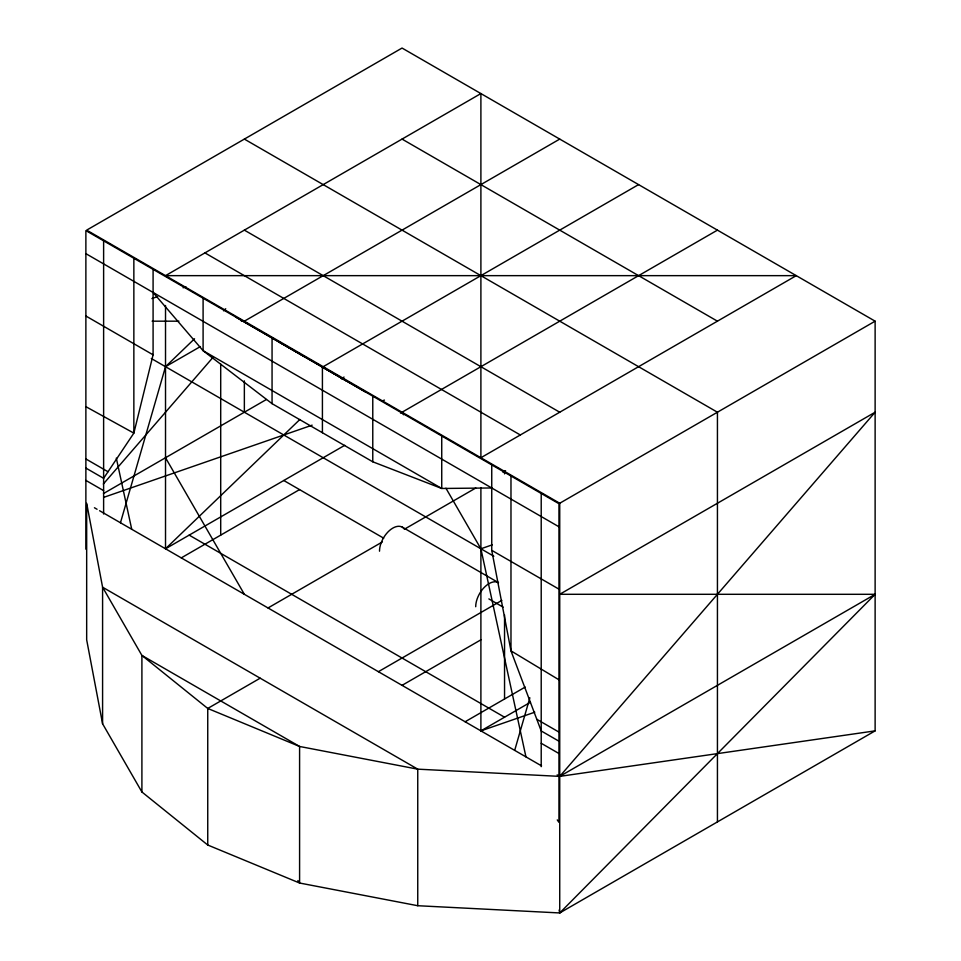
<?xml version="1.0" encoding="UTF-8"?>
<svg xmlns="http://www.w3.org/2000/svg" width="961" height="961" viewBox="0 0 961 961"><rect width="100%" height="100%" fill="white"/><g stroke="black" fill="none" stroke-linecap="round" stroke-linejoin="round"><path stroke-width="1.44" d="M153.087 269.404L153.087 354.825L133.855 433.123L103.62 478.314L85.877 468.079M120.461 522.772L165.52 366.694L194.542 338.765M514.688 750.373L529.859 697.806M103.32 484.032L213.018 357.372M86.67 503.264L102.587 587.207L141.904 655.426L207.744 708.449L299.592 746.469L417.747 769.16L559.734 776.38L875.123 412.221L559.734 594.294L875.123 594.306L559.734 912.95L417.747 905.718L299.592 883.027L207.744 845.019L141.904 791.984L102.587 723.777L86.67 639.822L86.67 504.765M223.577 310.835L225.727 308.757M165.52 305.502L165.52 548.779L299.904 419.464M341.84 379.115L343.99 377.048M165.52 366.694L200.417 346.549M559.734 139.093L244.358 321.178L241.379 321.178M103.476 493.558L266.329 399.536M323.208 366.694L638.584 184.608M165.52 548.779L344.735 445.315M400.497 413.122L717.435 230.135M181.281 557.885L299.556 489.605M268.011 607.965L382.394 541.92M475.755 488.02L404.437 529.199A18.884 10.907 -60 0 0 389.409 530.58A18.884 10.907 -60 0 0 379.511 551.194M502.987 472.295L505.582 470.794M875.123 321.178L402.046 48.05L86.67 230.135L559.734 503.252L875.123 321.178L875.123 730.865L559.734 912.95L559.11 910.031M260.167 678.19L207.744 708.449L207.744 845.019M378.394 671.691L501.846 600.409M402.046 685.349L480.896 639.822M465.124 721.759L525.223 687.055M480.896 487.587L480.896 730.865L530.472 702.239M557.14 774.89L559.734 776.38L875.123 594.306M151.898 298.583L157.568 296.613M183.095 287.771L185.929 286.786M103.692 497.366L312.145 425.158M381.625 401.085L384.46 400.1M445.94 488.224L480.896 548.779L492.236 544.851M480.896 730.865L534.784 712.197M559.734 776.38L875.123 730.865M491.744 487.972L441.736 488.476L372.772 461.797L272.059 403.656L203.095 350.693L153.087 292.456M152.126 321.178L178.902 321.178M304.241 356.555L85.877 230.592L85.877 549.199M346.477 380.952L235.637 316.962M365.685 392.076L279.146 342.104M402.046 139.093L717.435 321.178M244.358 139.093L717.435 412.221L717.435 821.907M244.358 230.135L559.734 412.221M204.933 252.899L520.321 434.973M322.415 432.726L322.415 367.066L558.954 503.708L558.954 822.316L557.26 819.901M85.877 253.656L558.954 526.784M85.877 316.013L153.087 354.825M491.744 464.92L491.744 550.341L558.954 589.141M151.297 358.489L493.822 556.239M402.311 527.133L498.495 582.666A18.884 10.907 -60 0 0 483.948 587.724A18.884 10.907 -60 0 0 475.707 606.727M283.783 480.5L383.691 538.184M488.873 598.907L503.132 607.148M85.877 406.671L133.855 433.123L133.855 258.281M558.954 679.799L510.976 650.861L491.744 550.341M85.877 458.962L108.016 471.743M536.815 719.308L558.954 732.09M558.954 741.195L541.211 730.961L510.976 650.861L510.976 476.019M189.173 535.121L504.549 717.206M85.877 480.404L103.62 490.639M541.211 743.285L558.954 753.52M94.43 507.744L97.061 509.27M99.596 510.723L541.584 765.905M297.898 880.576L299.592 883.027L299.592 746.469L141.904 655.426L141.904 791.984M402.046 412.221L403.536 414.792M165.52 457.736L244.358 594.306M480.896 548.779L525.943 756.872M116.317 458.109L131.729 529.271M559.734 503.252L559.734 912.95M541.211 493.474L541.211 766.662M504.549 470.89L504.549 473.893M504.549 614.956L504.549 698.995M441.736 436.042L441.736 488.476L203.095 350.693L203.095 298.258M417.747 905.718L417.747 769.16L102.587 587.207L102.587 723.777M372.772 396.208L372.772 461.797M272.059 338.068L272.059 403.656M244.358 380.88L244.358 412.221M220.706 364.051L220.706 535.121M103.62 240.827L103.62 514.015M480.896 93.565L165.52 275.651L796.273 275.651L480.896 457.736L480.896 93.565"/></g></svg>
